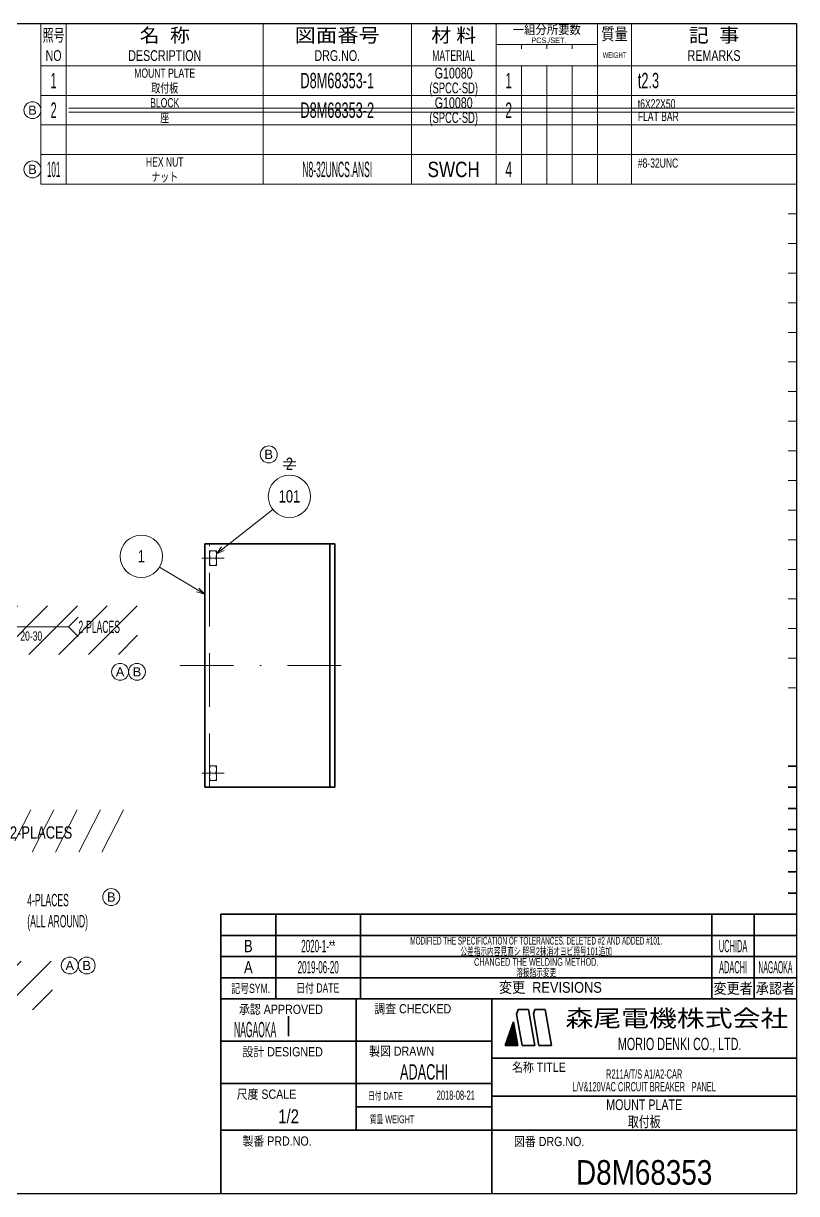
# Model space of a CAD drawing. Header units: millimetres. Extents: x 7 to 913, y 10 to 287.
# Drawn here: x 730.4 to 913, y 10.2 to 286.8 of the extents above; entities that cross this region are included whole.
import ezdxf
from ezdxf.enums import TextEntityAlignment as Align

# ---------------------------------------------------------------- set-up
doc = ezdxf.new("R2010")
doc.units = ezdxf.units.MM
doc.linetypes.add('DASHDOT', pattern=[25.3, 12.7, -6.3, 0, -6.3])
doc.linetypes.add('DASHED', pattern=[19, 12.7, -6.3])
for name, color, linetype in [('GR1_05', 7, 'Continuous'), ('GR1_06', 7, 'Continuous'), ('GR1_09', 7, 'Continuous'), ('GR1_15', 7, 'Continuous'), ('図面枠D8M', 7, 'Continuous'), ('表題、部品表_01', 7, 'Continuous'), ('表題、部品表_02', 7, 'Continuous'), ('表題、部品表_03', 7, 'Continuous'), ('表題、部品表_Layer1', 7, 'Continuous')]:
    doc.layers.add(name, color=color, linetype=linetype)
doc.styles.add('HG丸ｺﾞｼｯｸM-PRO', font='')
doc.styles.get('HG丸ｺﾞｼｯｸM-PRO').set_extended_font_data('HG丸ｺﾞｼｯｸM-PRO')
pattern_1 = [(45, (0, 0), (-3.535534, 3.535534), [])]

# ---------------------------------------------------------------- blocks, each defined once
blk = doc.blocks.new('BLKF064')
at = {"layer": '図面枠D8M', "color": 4, "linetype": 'Continuous', "lineweight": 13}
for p, q in [((845.506831, 48.999879), (846.3333, 49.826349)), ((845.58776, 49.22223), (846.312102, 49.946572)), ((845.668689, 49.44458), (846.290903, 50.066794)), ((845.749617, 49.66693), (846.269705, 50.187017)), ((845.830546, 49.88928), (846.248506, 50.30724)), ((845.911475, 50.111631), (846.227307, 50.427463)), ((845.992404, 50.333981), (846.206109, 50.547686)), ((846.073333, 50.556331), (846.18491, 50.667909)), ((846.154262, 50.778681), (846.163712, 50.788131)), ((844.157871, 45.246757), (846.693675, 47.782561)), ((844.211969, 45.442276), (846.672477, 47.902784)), ((844.292898, 45.664626), (846.651278, 48.023006)), ((844.299292, 45.246757), (846.714874, 47.662338)), ((844.373827, 45.886976), (846.63008, 48.143229)), ((844.440714, 45.246757), (846.736072, 47.542115)), ((844.454756, 46.109327), (846.608881, 48.263452)), ((844.535684, 46.331677), (846.587682, 48.383675)), ((844.582135, 45.246757), (846.757271, 47.421892)), ((844.616613, 46.554027), (846.566484, 48.503898)), ((844.697542, 46.776377), (846.545285, 48.624121)), ((844.723556, 45.246757), (846.778469, 47.301669)), ((844.778471, 46.998727), (846.524087, 48.744343)), ((844.8594, 47.221078), (846.502888, 48.864566)), ((844.864978, 45.246757), (846.799668, 47.181447)), ((844.940329, 47.443428), (846.48169, 48.984789)), ((845.006399, 45.246757), (846.820866, 47.061224)), ((845.021258, 47.665778), (846.460491, 49.105012)), ((845.102186, 47.888128), (846.439293, 49.225235)), ((845.183115, 48.110479), (846.418094, 49.345457)), ((845.264044, 48.332829), (846.396896, 49.46568)), ((845.344973, 48.555179), (846.375697, 49.585903)), ((845.425902, 48.777529), (846.354499, 49.706126)), ((845.147821, 45.246757), (846.842065, 46.941001)), ((845.289242, 45.246757), (846.863263, 46.820778)), ((845.430663, 45.246757), (846.884462, 46.700555)), ((845.572085, 45.246757), (846.90566, 46.580332)), ((845.713506, 45.246757), (846.926859, 46.46011)), ((845.854927, 45.246757), (846.948057, 46.339887)), ((845.996349, 45.246757), (846.969256, 46.219664)), ((846.13777, 45.246757), (846.990455, 46.099441)), ((846.279191, 45.246757), (847.011653, 45.979218)), ((846.420613, 45.246757), (847.032852, 45.858995)), ((846.562034, 45.246757), (847.05405, 45.738773)), ((846.703455, 45.246757), (847.075249, 45.61855)), ((846.844877, 45.246757), (847.096447, 45.498327)), ((846.986298, 45.246757), (847.117646, 45.378104)), ((847.12772, 45.246757), (847.138844, 45.257881))]:
    blk.add_line(p, q, dxfattribs=at)
blk = doc.blocks.new('BLKF063')
at = {"layer": '図面枠D8M', "color": 2, "linetype": 'Continuous', "lineweight": 25}
for p, q in [((533, 286.75), (913, 286.75)), ((533, 286.75), (533, 10.25)), ((913, 286.75), (913, 10.25)), ((507, 46.25), (507, 10.25)), ((507, 46.25), (533, 46.25)), ((507, 10.25), (913, 10.25))]:
    blk.add_line(p, q, dxfattribs=at)
at = {"layer": '図面枠D8M', "color": 4, "linetype": 'Continuous', "lineweight": 13}
for p, q in [((913, 269.75), (911, 269.75)), ((913, 262.75), (911, 262.75)), ((913, 255.75), (911, 255.75)), ((913, 248.75), (911, 248.75)), ((913, 241.75), (911, 241.75)), ((913, 234.75), (911, 234.75)), ((913, 227.75), (911, 227.75)), ((913, 220.75), (911, 220.75)), ((913, 213.75), (911, 213.75)), ((913, 206.75), (911, 206.75)), ((913, 199.75), (911, 199.75)), ((913, 192.75), (911, 192.75)), ((913, 185.75), (911, 185.75)), ((913, 178.75), (911, 178.75)), ((913, 171.75), (911, 171.75)), ((913, 164.75), (911, 164.75)), ((913, 157.75), (911, 157.75)), ((913, 150.75), (911, 150.75)), ((913, 143.75), (911, 143.75)), ((913, 136.75), (911, 136.75)), ((911, 129.75), (913, 129.75))]:
    blk.add_line(p, q, dxfattribs=at)
at = {"layer": '図面枠D8M', "color": 3, "linetype": 'Continuous', "lineweight": 35}
for p, q in [((913, 111.25), (911, 111.25)), ((913, 106.25), (911, 106.25)), ((913, 101.25), (911, 101.25)), ((913, 96.25), (911, 96.25)), ((913, 91.25), (911, 91.25)), ((913, 86.25), (911, 86.25)), ((913, 81.25), (911, 81.25)), ((777, 76.25), (913, 76.25)), ((777, 76.25), (777, 10.25)), ((790, 76.25), (790, 56.25)), ((810, 76.25), (810, 56.25)), ((893, 76.25), (893, 56.25)), ((903, 76.25), (903, 56.25)), ((777, 71.25), (913, 71.25)), ((777, 66.25), (913, 66.25)), ((777, 61.25), (913, 61.25)), ((777, 56.25), (913, 56.25)), ((809, 56.25), (809, 25.25)), ((841, 56.25), (841, 10.25)), ((846.84, 52.65), (847.23, 53.75)), ((848.14, 45.25), (846.84, 52.65)), ((847.23, 53.75), (849.64, 53.75)), ((851.14, 45.25), (849.64, 53.75)), ((851.18, 53.75), (850.82, 52.76)), ((852.14, 45.25), (850.82, 52.76)), ((851.18, 53.75), (853.64, 53.75)), ((855.14, 45.25), (853.64, 53.75)), ((793, 52.17), (793, 47.48)), ((844.14, 45.25), (846.16, 50.8)), ((847.14, 45.25), (846.16, 50.8)), ((777, 46.25), (841, 46.25)), ((844.14, 45.25), (847.14, 45.25)), ((848.14, 45.25), (851.14, 45.25)), ((852.14, 45.25), (855.14, 45.25)), ((841, 42.25), (913, 42.25)), ((507, 40.25), (533, 40.25)), ((777, 36.25), (841, 36.25)), ((507, 34.25), (533, 34.25)), ((841, 33.25), (913, 33.25)), ((809, 30.75), (841, 30.75)), ((507, 28.25), (533, 28.25)), ((777, 25.25), (913, 25.25)), ((507, 22.25), (533, 22.25)), ((533, 16.25), (507, 16.25))]:
    blk.add_line(p, q, dxfattribs=at)
at = {"layer": '図面枠D8M', "color": 4, "linetype": 'Continuous', "lineweight": 13}
blk.add_blockref('BLKF064', (0, 0), dxfattribs=at)
at = {"layer": '図面枠D8M', "color": 4, "linetype": 'Continuous', "lineweight": 13, "style": 'HG丸ｺﾞｼｯｸM-PRO'}
for s, height, width, p in [('記号SYM.', 2.182, 0.69227, (784.03, 58.74)), ('日付 DATE', 2.182, 0.692507, (799.87, 58.83)), ('変更  REVISIONS', 2.5455, 0.887352, (854.85, 58.97)), ('変更者', 2.545, 0.887717, (898, 58.75)), ('承認者', 2.545, 0.887717, (908, 58.75)), ('調査 CHECKED', 2.182, 0.863174, (822.34, 53.92)), ('承認 APPROVED', 2.1818, 0.863151, (791.21, 53.79)), ('設計 DESIGNED', 2.1818, 0.862613, (791.61, 43.76)), ('製図 DRAWN', 2.182, 0.863099, (819.7, 43.9)), ('名称 TITLE', 2.182, 0.862489, (852.13, 40.11)), ('尺度 SCALE', 2.182, 0.862581, (787.78, 33.74)), ('日付 DATE', 1.818, 0.618255, (815.88, 33.34)), ('質量 WEIGHT', 1.818, 0.618812, (817.46, 27.8)), ('製番 PRD.NO.', 2.182, 0.863299, (790.29, 22.66)), ('図番 DRG.NO.', 2.182, 0.863083, (854.56, 22.56))]:
    blk.add_text(s, height=height, dxfattribs=dict(at, width=width)).set_placement(p, align=Align.MIDDLE_CENTER)
at = {"layer": '図面枠D8M', "color": 2, "linetype": 'Continuous', "lineweight": 25, "style": 'HG丸ｺﾞｼｯｸM-PRO', "width": 1.206081}
blk.add_text('森尾電機株式会社', height=4, dxfattribs=at).set_placement((884.72, 51.68), align=Align.MIDDLE_CENTER)
at = {"layer": '図面枠D8M', "color": 3, "linetype": 'Continuous', "lineweight": 35, "style": 'HG丸ｺﾞｼｯｸM-PRO', "width": 0.652197}
blk.add_text('MORIO DENKI CO., LTD.', height=2.9091, dxfattribs=at).set_placement((885.38, 45.61), align=Align.MIDDLE_CENTER)
blk = doc.blocks.new('BLKF065')
at = {"layer": '図面枠D8M', "color": 3, "linetype": 'Continuous', "lineweight": 35, "style": 'HG丸ｺﾞｼｯｸM-PRO'}
for s, height, width, p in [('B', 2.91, 0.78204, (783.5, 68.75)), ('2020-1-**', 2.909, 0.488281, (800, 68.75)), ('MODIFIED THE SPECIFICATION OF TOLERANCES. DELETED #2 AND ADDED #101.', 1.8182, 0.497779, (851.5, 70)), ('UCHIDA', 2.909, 0.415827, (898, 68.75)), ('A', 2.91, 0.782973, (783.5, 63.75)), ('2019-06-20', 2.909, 0.488281, (800, 63.75)), ('CHANGED THE WELDING METHOD.', 1.8182, 0.618832, (851.5, 65)), ('ADACHI', 2.909, 0.415454, (898, 63.75)), ('NAGAOKA', 2.909, 0.334453, (908, 63.75)), ('NAGAOKA', 3.636, 0.414524, (785.11, 49)), ('ADACHI', 3.636, 0.619335, (825, 39)), ('R211A/T/S A1/A2-CAR', 2.1818, 0.521924, (877, 38.5)), ('L/V&120VAC CIRCUIT BREAKER\u3000PANEL', 2.1818, 0.522042, (877, 35.5)), ('2018-08-21', 2.182, 0.482412, (832.5, 33.5)), ('MOUNT PLATE', 2.5455, 0.741539, (877, 31.25)), ('1/2', 3.273, 0.80628, (793, 28.5)), ('D8M68353', 5.818, 0.845432, (877, 15.25))]:
    blk.add_text(s, height=height, dxfattribs=dict(at, width=width)).set_placement(p, align=Align.MIDDLE_CENTER)
blk = doc.blocks.new('BLKF066')
at = {"layer": '表題、部品表_02', "color": 4, "linetype": 'Continuous', "lineweight": 13}
for p, q in [((734.5, 276.75), (734.5, 269.75)), ((734.5, 276.75), (913, 276.75)), ((740.5, 276.75), (740.5, 269.75)), ((787, 276.75), (787, 269.75)), ((822, 276.75), (822, 269.75)), ((842, 276.75), (842, 269.75)), ((848, 276.75), (848, 269.75)), ((854, 276.75), (854, 269.75)), ((860, 269.75), (860, 276.75)), ((866, 276.75), (866, 269.75)), ((874, 276.75), (874, 269.75)), ((913, 276.75), (913, 269.75)), ((734.5, 269.75), (913, 269.75))]:
    blk.add_line(p, q, dxfattribs=at)
blk = doc.blocks.new('BLKF068')
at = {"layer": '表題、部品表_02', "color": 4, "linetype": 'Continuous', "lineweight": 13}
for p, q in [((734.5, 269.75), (734.5, 262.75)), ((734.5, 269.75), (913, 269.75)), ((740.5, 269.75), (740.5, 262.75)), ((787, 269.75), (787, 262.75)), ((822, 269.75), (822, 262.75)), ((842, 269.75), (842, 262.75)), ((848, 269.75), (848, 262.75)), ((854, 269.75), (854, 262.75)), ((860, 262.75), (860, 269.75)), ((866, 269.75), (866, 262.75)), ((874, 269.75), (874, 262.75)), ((913, 269.75), (913, 262.75)), ((734.5, 262.75), (913, 262.75))]:
    blk.add_line(p, q, dxfattribs=at)
blk = doc.blocks.new('BLKF071')
at = {"layer": '表題、部品表_01', "color": 4, "linetype": 'Continuous', "lineweight": 13}
for p, q in [((734.5, 286.75), (734.5, 276.75)), ((734.5, 286.75), (913, 286.75)), ((740.5, 286.75), (740.5, 276.75)), ((787, 286.75), (787, 276.75)), ((822, 286.75), (822, 276.75)), ((842, 286.75), (842, 276.75)), ((866, 286.75), (866, 276.75)), ((874, 286.75), (874, 276.75)), ((913, 286.75), (913, 276.75)), ((842, 281.75), (866, 281.75)), ((848, 280.75), (848, 281.75)), ((854, 281.75), (854, 280.75)), ((860, 281.75), (860, 280.75)), ((734.5, 276.75), (913, 276.75))]:
    blk.add_line(p, q, dxfattribs=at)
at = {"layer": '表題、部品表_01', "color": 3, "linetype": 'Continuous', "lineweight": 35, "style": 'HG丸ｺﾞｼｯｸM-PRO'}
for s, height, width, p in [('照号', 2.909, 0.651535, (737.5, 283.95)), ('名  称', 3.273, 1.042426, (763.75, 283.95)), ('図面番号', 3.273, 1.127518, (804.5, 283.95)), ('材 料', 3.273, 1.042439, (832, 283.95)), ('一組分所要数', 2.036, 0.966638, (854, 285.25)), ('質量', 2.909, 0.781842, (870, 284.25)), ('記  事', 3.273, 1.042426, (893.5, 283.95)), ('PCS./SET.', 1.309, 0.862935, (854.5, 282.75)), ('NO', 2.545, 0.740841, (737.5, 279.15)), ('DESCRIPTION', 2.5455, 0.741365, (763.75, 279.15)), ('DRG.NO.', 2.545, 0.741189, (804.5, 279.15)), ('MATERIAL', 2.545, 0.594756, (832, 279.15)), ('WEIGHT', 1.309, 0.635507, (870, 279.25)), ('REMARKS', 2.545, 0.742803, (893.5, 279.15))]:
    blk.add_text(s, height=height, dxfattribs=dict(at, width=width)).set_placement(p, align=Align.MIDDLE_CENTER)
blk = doc.blocks.new('BLKF070')
at = {"layer": '表題、部品表_01', "color": 3, "linetype": 'Continuous', "lineweight": 13}
blk.add_blockref('BLKF071', (0, 0), dxfattribs=at)
blk = doc.blocks.new('BLKF076')
at = {"layer": 'GR1_06', "color": 3, "linetype": 'Continuous', "lineweight": 35}
for p, q in [((773.21, 106.25), (773.21, 163.75)), ((773.21, 163.75), (803.91, 163.75)), ((802.76, 106.25), (802.76, 163.75)), ((803.91, 163.75), (803.91, 106.25)), ((773.21, 106.25), (803.91, 106.25))]:
    blk.add_line(p, q, dxfattribs=at)
at = {"layer": 'GR1_06', "color": 4, "linetype": 'DASHED', "lineweight": 13}
blk.add_line((774.36, 106.25), (774.36, 163.75), dxfattribs=at)
blk = doc.blocks.new('FXTIP_ARROW_S')
at = {"color": 0, "linetype": 'Continuous', "lineweight": -2}
for q in [(-1, 0), (-0.97, 0.26), (-0.97, -0.26)]:
    blk.add_line((0, 0), q, dxfattribs=at)
blk = doc.blocks.new('BLKF080')
at = {"layer": 'GR1_05', "color": 4, "linetype": 'Continuous', "lineweight": 13}
blk.add_circle((741.31, 64.14), 2, dxfattribs=at)
at = {"layer": 'GR1_05', "color": 4, "linetype": 'Continuous', "lineweight": 13, "style": 'HG丸ｺﾞｼｯｸM-PRO', "width": 1.042301}
blk.add_text('A', height=2.18, dxfattribs=at).set_placement((741.31, 64.14), align=Align.MIDDLE_CENTER)
blk = doc.blocks.new('BLKF081')
at = {"layer": 'GR1_05', "color": 4, "linetype": 'Continuous', "lineweight": 13}
blk.add_circle((753.19, 133.53), 2, dxfattribs=at)
at = {"layer": 'GR1_05', "color": 4, "linetype": 'Continuous', "lineweight": 13, "style": 'HG丸ｺﾞｼｯｸM-PRO', "width": 1.042301}
blk.add_text('A', height=2.18, dxfattribs=at).set_placement((753.19, 133.53), align=Align.MIDDLE_CENTER)
blk = doc.blocks.new('BLKF082')
at = {"layer": '表題、部品表_02', "color": 4, "linetype": 'Continuous', "lineweight": 13}
for p, q in [((734.5, 255.75), (734.5, 248.75)), ((734.5, 255.75), (913, 255.75)), ((740.5, 255.75), (740.5, 248.75)), ((787, 255.75), (787, 248.75)), ((822, 255.75), (822, 248.75)), ((842, 255.75), (842, 248.75)), ((848, 255.75), (848, 248.75)), ((854, 255.75), (854, 248.75)), ((860, 248.75), (860, 255.75)), ((866, 255.75), (866, 248.75)), ((874, 255.75), (874, 248.75)), ((913, 255.75), (913, 248.75)), ((734.5, 248.75), (913, 248.75))]:
    blk.add_line(p, q, dxfattribs=at)
blk = doc.blocks.new('BLKF084')
at = {"layer": '表題、部品表_02', "color": 4, "linetype": 'Continuous', "lineweight": 13}
for p, q in [((734.5, 262.75), (734.5, 255.75)), ((734.5, 262.75), (913, 262.75)), ((740.5, 262.75), (740.5, 255.75)), ((787, 262.75), (787, 255.75)), ((822, 262.75), (822, 255.75)), ((842, 262.75), (842, 255.75)), ((848, 262.75), (848, 255.75)), ((854, 262.75), (854, 255.75)), ((860, 255.75), (860, 262.75)), ((866, 262.75), (866, 255.75)), ((874, 262.75), (874, 255.75)), ((913, 262.75), (913, 255.75)), ((734.5, 255.75), (913, 255.75))]:
    blk.add_line(p, q, dxfattribs=at)
blk = doc.blocks.new('BLKF085')
at = {"layer": '表題、部品表_Layer1', "color": 4, "linetype": 'Continuous', "lineweight": 13}
blk.add_circle((732.5, 252.25), 2, dxfattribs=at)
at = {"layer": '表題、部品表_Layer1', "color": 4, "linetype": 'Continuous', "lineweight": 13, "style": 'HG丸ｺﾞｼｯｸM-PRO', "width": 1.04272}
blk.add_text('B', height=2.18, dxfattribs=at).set_placement((732.5, 252.25), align=Align.MIDDLE_CENTER)
blk = doc.blocks.new('BLKF086')
at = {"layer": '表題、部品表_Layer1', "color": 4, "linetype": 'Continuous', "lineweight": 13}
blk.add_circle((732.5, 266.25), 2, dxfattribs=at)
at = {"layer": '表題、部品表_Layer1', "color": 4, "linetype": 'Continuous', "lineweight": 13, "style": 'HG丸ｺﾞｼｯｸM-PRO', "width": 1.04272}
blk.add_text('B', height=2.18, dxfattribs=at).set_placement((732.5, 266.25), align=Align.MIDDLE_CENTER)
blk = doc.blocks.new('BLKF095')
at = {"layer": 'GR1_09', "color": 4, "linetype": 'DASHED', "lineweight": 13}
for p, q in [((774.36, 158.65), (774.36, 162.15)), ((774.36, 162.15), (775.96, 162.15)), ((775.8, 160.4), (774.36, 160.4)), ((775.96, 162.15), (775.96, 158.65)), ((775.96, 158.65), (774.36, 158.65))]:
    blk.add_line(p, q, dxfattribs=at)
for centre, start, end in [((776.88, 161.28), 159.7438, 200.2562), ((776.88, 159.53), 159.7438, 200.2562), ((773.43, 161.28), 339.7438, 20.2562), ((773.43, 159.53), 339.7438, 20.2562)]:
    blk.add_arc(centre, 2.53, start, end, dxfattribs=at)
blk = doc.blocks.new('BLKF096')
at = {"layer": 'GR1_09', "color": 4, "linetype": 'DASHED', "lineweight": 13}
for p, q in [((774.36, 107.85), (774.36, 111.35)), ((774.36, 111.35), (775.96, 111.35)), ((775.96, 111.35), (775.96, 107.85)), ((775.8, 109.6), (774.36, 109.6)), ((775.96, 107.85), (774.36, 107.85))]:
    blk.add_line(p, q, dxfattribs=at)
for centre, start, end in [((776.88, 110.48), 159.7438, 200.2562), ((773.43, 110.48), 339.7438, 20.2562), ((776.88, 108.73), 159.7438, 200.2562), ((773.43, 108.73), 339.7438, 20.2562)]:
    blk.add_arc(centre, 2.53, start, end, dxfattribs=at)
blk = doc.blocks.new('BLKF097')
at = {"layer": 'GR1_05', "color": 4, "linetype": 'Continuous', "lineweight": 13}
blk.add_circle((745.31, 64.14), 2, dxfattribs=at)
at = {"layer": 'GR1_05', "color": 4, "linetype": 'Continuous', "lineweight": 13, "style": 'HG丸ｺﾞｼｯｸM-PRO', "width": 1.04272}
blk.add_text('B', height=2.18, dxfattribs=at).set_placement((745.31, 64.14), align=Align.MIDDLE_CENTER)
blk = doc.blocks.new('BLKF098')
at = {"layer": 'GR1_05', "color": 4, "linetype": 'Continuous', "lineweight": 13}
blk.add_circle((757.19, 133.53), 2, dxfattribs=at)
at = {"layer": 'GR1_05', "color": 4, "linetype": 'Continuous', "lineweight": 13, "style": 'HG丸ｺﾞｼｯｸM-PRO', "width": 1.04272}
blk.add_text('B', height=2.18, dxfattribs=at).set_placement((757.19, 133.53), align=Align.MIDDLE_CENTER)
blk = doc.blocks.new('BLKF102')
at = {"layer": 'GR1_05', "color": 4, "linetype": 'Continuous', "lineweight": 13}
blk.add_circle((751.12, 80.32), 2, dxfattribs=at)
at = {"layer": 'GR1_05', "color": 4, "linetype": 'Continuous', "lineweight": 13, "style": 'HG丸ｺﾞｼｯｸM-PRO', "width": 1.04272}
blk.add_text('B', height=2.18, dxfattribs=at).set_placement((751.12, 80.32), align=Align.MIDDLE_CENTER)
blk = doc.blocks.new('BLKF103')
at = {"layer": 'GR1_05', "color": 4, "linetype": 'Continuous', "lineweight": 13}
blk.add_circle((788.31, 184.91), 2, dxfattribs=at)
at = {"layer": 'GR1_05', "color": 4, "linetype": 'Continuous', "lineweight": 13, "style": 'HG丸ｺﾞｼｯｸM-PRO', "width": 1.04272}
blk.add_text('B', height=2.18, rotation=360, dxfattribs=at).set_placement((788.31, 184.91), align=Align.MIDDLE_CENTER)

msp = doc.modelspace()

# ---------------------------------------------------------------- hatches: boundary and pattern name
at = {"layer": 'GR1_05', "linetype": 'Continuous', "lineweight": 13}
h = msp.add_hatch(dxfattribs=at)
h.set_pattern_fill('_USER', color=4, scale=5, angle=45, style=0, pattern_type=0)
h.set_pattern_definition(pattern_1)
h.paths.add_polyline_path([(757.35, 149.14), (723.73, 149.14), (723.73, 137.66), (757.35, 137.66)], flags=0)
h = msp.add_hatch(dxfattribs=at)
h.set_pattern_fill('_USER', color=4, scale=5, angle=45, style=0, pattern_type=0)
h.set_pattern_definition(pattern_1)
h.paths.add_polyline_path([(737.24, 65.16), (707.7, 65.16), (707.7, 53.68), (737.24, 53.68)], flags=0)

# ---------------------------------------------------------------- linework, layer by layer
at = {"layer": 'GR1_05', "color": 4, "linetype": 'Continuous', "lineweight": 13}
for p, q in [((791.73, 183.19), (794.69, 183.19)), ((791.73, 182.19), (794.69, 182.19)), ((722.24, 144.17), (741.04, 144.17)), ((743.33, 146.47), (741.04, 144.17)), ((743.33, 141.88), (741.04, 144.17)), ((732.09, 100.92), (726.98, 90.94)), ((737.57, 100.92), (732.46, 90.94)), ((743.06, 100.92), (737.95, 90.94)), ((748.54, 100.92), (743.43, 90.94)), ((754.03, 100.92), (748.92, 90.94))]:
    msp.add_line(p, q, dxfattribs=at)
at = {"layer": 'GR1_06', "color": 4, "linetype": 'DASHDOT', "lineweight": 13}
for p, q in [((772.53, 160.4), (777.78, 160.4)), ((767.33, 135), (808.21, 135)), ((772.53, 109.6), (777.78, 109.6))]:
    msp.add_line(p, q, dxfattribs=at)
at = {"layer": 'GR1_15', "color": 4, "linetype": 'Continuous', "lineweight": 13}
for p, q in [((775.96, 161.44), (789.28, 171.91)), ((773.21, 151.88), (762.5, 158.28))]:
    msp.add_line(p, q, dxfattribs=at)
for centre in [(793.21, 175), (758.21, 160.84)]:
    msp.add_circle(centre, 5, dxfattribs=at)
at = {"layer": '表題、部品表_Layer1', "color": 4, "linetype": 'Continuous', "lineweight": 13}
for p, q in [((741.12, 266.75), (912.5, 266.75)), ((741.12, 265.75), (912.5, 265.75))]:
    msp.add_line(p, q, dxfattribs=at)

# ---------------------------------------------------------------- block references
at = {"layer": 'GR1_05', "color": 4, "linetype": 'Continuous', "lineweight": 13}
for name in ['BLKF103', 'BLKF081', 'BLKF098', 'BLKF102', 'BLKF080', 'BLKF097']:
    msp.add_blockref(name, (0, 0), dxfattribs=at)
at = {"layer": 'GR1_06', "color": 3, "linetype": 'Continuous', "lineweight": 35}
msp.add_blockref('BLKF076', (0, 0), dxfattribs=at)
at = {"layer": 'GR1_09', "color": 4, "linetype": 'DASHED', "lineweight": 13}
for name in ['BLKF095', 'BLKF096']:
    msp.add_blockref(name, (0, 0), dxfattribs=at)
at = {"layer": 'GR1_15', "color": 4, "linetype": 'Continuous', "lineweight": 13, "xscale": 2, "yscale": 2}
for p, rotation in [((775.96, 161.44), 218.1801806788862), ((773.21, 151.88), 329.1381643795165)]:
    msp.add_blockref('FXTIP_ARROW_S', p, dxfattribs=dict(at, rotation=rotation))
at = {"layer": '図面枠D8M', "color": 4, "linetype": 'Continuous', "lineweight": 35}
msp.add_blockref('BLKF063', (0, 0), dxfattribs=at)
at = {"layer": '図面枠D8M', "color": 3, "linetype": 'Continuous', "lineweight": 35}
msp.add_blockref('BLKF065', (0, 0), dxfattribs=at)
at = {"layer": '表題、部品表_01', "color": 3, "linetype": 'Continuous', "lineweight": 13}
msp.add_blockref('BLKF070', (0, 0), dxfattribs=at)
at = {"layer": '表題、部品表_02', "color": 4, "linetype": 'Continuous', "lineweight": 13}
for name in ['BLKF066', 'BLKF068', 'BLKF084', 'BLKF082']:
    msp.add_blockref(name, (0, 0), dxfattribs=at)
at = {"layer": '表題、部品表_Layer1', "color": 4, "linetype": 'Continuous', "lineweight": 13}
for name in ['BLKF086', 'BLKF085']:
    msp.add_blockref(name, (0, 0), dxfattribs=at)

# ---------------------------------------------------------------- texts
at = {"layer": 'GR1_05', "color": 3, "linetype": 'Continuous', "lineweight": 35, "style": 'HG丸ｺﾞｼｯｸM-PRO', "width": 0.784542}
msp.add_text('2', height=2.91, rotation=0, dxfattribs=at).set_placement((793.21, 182.69), align=Align.MIDDLE_CENTER)
at = {"layer": 'GR1_05', "color": 3, "linetype": 'Continuous', "lineweight": 35, "style": 'HG丸ｺﾞｼｯｸM-PRO'}
for width, p in [(0.522311, (743.36, 144.17)), (0.78274, (727.18, 95.57))]:
    msp.add_text('2-PLACES', height=2.909, dxfattribs=dict(at, width=width)).set_placement(p, align=Align.MIDDLE_LEFT)
at = {"layer": 'GR1_05', "color": 3, "linetype": 'Continuous', "lineweight": 35, "style": 'HG丸ｺﾞｼｯｸM-PRO', "width": 0.691341}
msp.add_text('20-30', height=2.182, dxfattribs=at).set_placement((729.64, 140.25), align=Align.BOTTOM_LEFT)
at = {"layer": 'GR1_06', "color": 3, "linetype": 'Continuous', "lineweight": 35, "style": 'HG丸ｺﾞｼｯｸM-PRO'}
for s, height, width, p in [('4-PLACES', 2.909, 0.522311, (731.28, 79.61)), ('(ALL AROUND)', 2.9091, 0.52248, (731.28, 74.61))]:
    msp.add_text(s, height=height, dxfattribs=dict(at, width=width)).set_placement(p, align=Align.MIDDLE_LEFT)
at = {"layer": 'GR1_15', "color": 3, "linetype": 'Continuous', "lineweight": 35, "style": 'HG丸ｺﾞｼｯｸM-PRO', "width": 0.784542}
for s, height, p in [('101', 2.909, (793.21, 175)), ('1', 2.91, (758.21, 160.84))]:
    msp.add_text(s, height=height, rotation=0, dxfattribs=at).set_placement(p, align=Align.MIDDLE_CENTER)
at = {"layer": '図面枠D8M', "color": 3, "linetype": 'Continuous', "lineweight": 35, "style": 'HG丸ｺﾞｼｯｸM-PRO'}
for s, height, width, p in [('公差指示内容見直シ 照号2抹消オヨビ照号101追加', 1.8182, 0.619002, (851.5, 67.5)), ('溶接指示変更', 1.818, 0.618958, (851.5, 62.5)), ('取付板', 2.545, 0.741121, (877, 27.25))]:
    msp.add_text(s, height=height, dxfattribs=dict(at, width=width)).set_placement(p, align=Align.MIDDLE_CENTER)
at = {"layer": '表題、部品表_03', "color": 3, "linetype": 'Continuous', "lineweight": 35, "style": 'HG丸ｺﾞｼｯｸM-PRO'}
for s, height, width, p in [('1', 3.64, 0.521199, (737.5, 273.25)), ('MOUNT PLATE', 2.1818, 0.692407, (763.75, 275)), ('D8M68353-1', 3.636, 0.619404, (804.5, 273.25)), ('G10080', 2.545, 0.740408, (832, 275)), ('1', 3.64, 0.576062, (845, 273.25)), ('取付板', 2.182, 0.692256, (763.75, 271.5)), ('(SPCC-SD)', 2.545, 0.652377, (832, 271.5)), ('2', 3.64, 0.521199, (737.5, 266.25)), ('HEX NUT', 2.182, 0.692138, (763.75, 254)), ('101', 3.636, 0.389528, (737.5, 252.25)), ('ナット', 2.182, 0.692256, (763.75, 250.5)), ('N8-32UNCS.ANSI', 3.6364, 0.415721, (804.5, 252.25)), ('SWCH', 3.636, 0.830518, (832, 252.25)), ('4', 3.64, 0.576062, (845, 252.25))]:
    msp.add_text(s, height=height, dxfattribs=dict(at, width=width)).set_placement(p, align=Align.MIDDLE_CENTER)
for s, height, width, p in [('t2.3', 3.636, 0.618087, (875.5, 273.25)), ('#8-32UNC', 2.182, 0.691927, (875.5, 253.75))]:
    msp.add_text(s, height=height, dxfattribs=dict(at, width=width)).set_placement(p, align=Align.MIDDLE_LEFT)
at = {"layer": '表題、部品表_Layer1', "color": 3, "linetype": 'Continuous', "lineweight": 35, "style": 'HG丸ｺﾞｼｯｸM-PRO'}
for s, height, width, p in [('BLOCK', 2.182, 0.693284, (763.75, 268)), ('G10080', 2.545, 0.740408, (832, 268)), ('座', 2.18, 0.692256, (763.75, 264.5)), ('D8M68353-2', 3.636, 0.619404, (804.5, 266.25)), ('(SPCC-SD)', 2.545, 0.652377, (832, 264.5)), ('2', 3.64, 0.576062, (845, 266.25))]:
    msp.add_text(s, height=height, dxfattribs=dict(at, width=width)).set_placement(p, align=Align.MIDDLE_CENTER)
for s, width, p in [('t6X22X50', 0.692008, (875.5, 267.75)), ('FLAT BAR', 0.692996, (875.5, 264.75))]:
    msp.add_text(s, height=2.182, dxfattribs=dict(at, width=width)).set_placement(p, align=Align.MIDDLE_LEFT)

doc.saveas('drawing.dxf')
